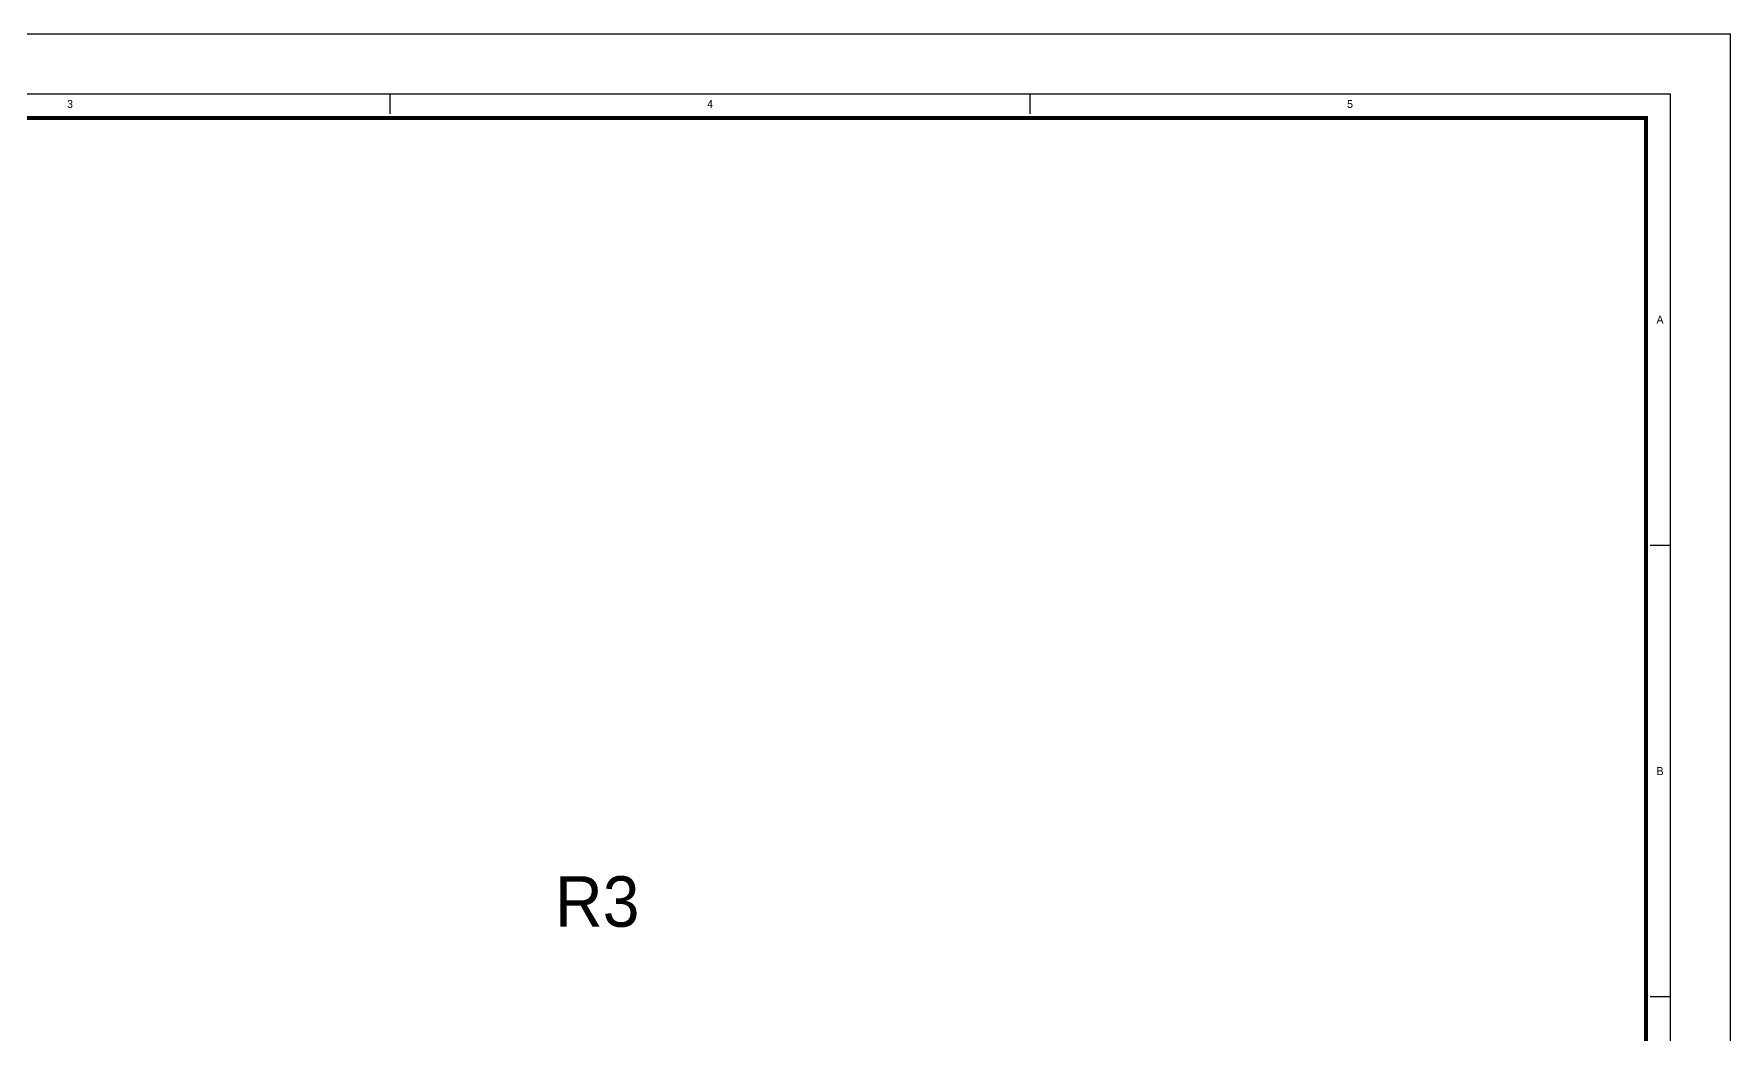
# Model space of a CAD drawing. Header units: inches. Extents: x 0 to 77285, y -118 to 40065.
# Drawn here: x 8134 to 10678, y 38566 to 40065 of the extents above; entities that cross this region are included whole.
import ezdxf
from ezdxf.enums import TextEntityAlignment as Align

# ---------------------------------------------------------------- set-up
doc = ezdxf.new("R2010")
doc.units = ezdxf.units.IN
doc.header["$LTSCALE"] = 5
doc.header["$MEASUREMENT"] = 0
doc.styles.add('SCI', font='')
doc.styles.get('SCI').set_extended_font_data('Gulim')

# ---------------------------------------------------------------- blocks, each defined once
blk = doc.blocks.new('A$C60684f4e')
at = {"color": 2}
for p, q in [((252.5, -10), (252.5, -7.5)), ((332.5, -10), (332.5, -7.5)), ((412.5, -63.9), (410, -63.9)), ((412.5, -120.3), (410, -120.3))]:
    blk.add_line(p, q, dxfattribs=at)
blk.add_lwpolyline([(12.5, -289.5), (12.5, -7.5), (412.5, -7.5), (412.5, -289.5)], close=True, dxfattribs=at)
at = {"color": 40, "const_width": 0.5}
blk.add_lwpolyline([(15.5, -286.5), (15.5, -10.5), (409.5, -10.5), (409.5, -286.5)], close=True, dxfattribs=at)
at = {"layer": 'Defpoints', "color": 1}
blk.add_lwpolyline([(0, -297), (0, 0), (420, 0), (420, -297)], close=True, dxfattribs=at)
at = {"color": 2, "style": 'SCI'}
for s, p in [('3', (212.5, -8.75)), ('4', (292.5, -8.75)), ('5', (372.5, -8.75)), ('A', (411.25, -35.7)), ('B', (411.25, -92.1))]:
    blk.add_text(s, height=1, dxfattribs=at).set_placement(p, align=Align.MIDDLE_CENTER)

msp = doc.modelspace()

# ---------------------------------------------------------------- block references
at = {"xscale": 12, "yscale": 12, "zscale": 12}
msp.add_blockref('A$C60684f4e', (5638.30475262, 40065.41058948), dxfattribs=at)

# ---------------------------------------------------------------- texts
at = {"color": 40, "style": 'SCI'}
msp.add_text('R3', height=75.721153846, dxfattribs=at).set_placement((8915.81393463, 38764.6310875), align=Align.MIDDLE_LEFT)

doc.saveas('drawing.dxf')
